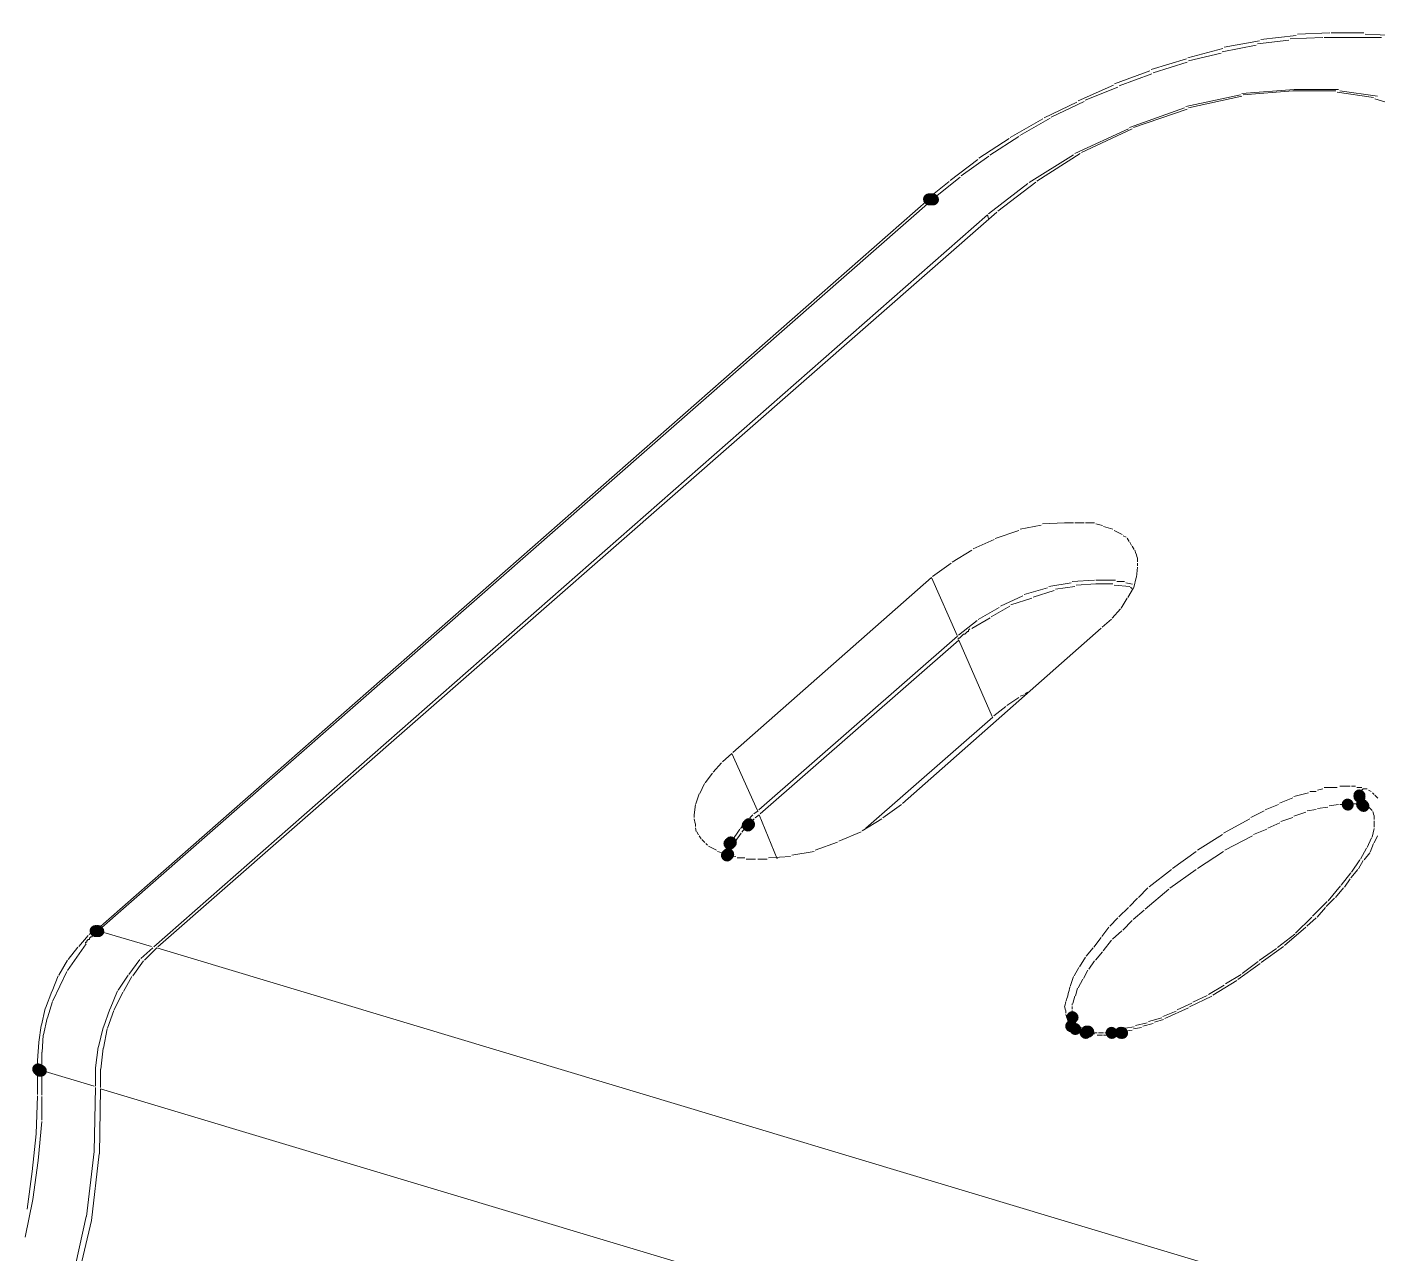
# Model space of a CAD drawing. Header units: millimetres. Extents: x 0 to 297, y 0 to 208.
# Drawn here: x 209.46 to 229.31, y 73.24 to 91.27 of the extents above; entities that cross this region are included whole.
import ezdxf

# ---------------------------------------------------------------- set-up
doc = ezdxf.new("R2010")
doc.units = ezdxf.units.MM

msp = doc.modelspace()

# ---------------------------------------------------------------- hatches: boundary and pattern name
h = msp.add_hatch(color=7)
h.dxf.hatch_style = 2
h.paths.add_polyline_path([(227.570242, 91.151197), (227.570242, 90.978689)])
h = msp.add_hatch(color=7)
h.dxf.hatch_style = 2
h.paths.add_polyline_path([(228.106817, 91.22775), (228.106817, 91.055242)])
h = msp.add_hatch(color=7)
h.dxf.hatch_style = 2
h.paths.add_polyline_path([(228.605292, 91.266203), (228.605292, 91.093694)])
h = msp.add_hatch(color=7)
h.dxf.hatch_style = 2
h.paths.add_polyline_path([(229.103414, 91.266203), (229.103414, 91.093694)])
h = msp.add_hatch(color=7)
h.dxf.hatch_style = 2
h.paths.add_polyline_path([(227.033667, 91.036192), (227.033667, 90.863683)])
h = msp.add_hatch(color=7)
h.dxf.hatch_style = 2
h.paths.add_polyline_path([(226.497092, 90.883086), (226.497092, 90.710578)])
h = msp.add_hatch(color=7)
h.dxf.hatch_style = 2
h.paths.add_polyline_path([(225.960517, 90.710578), (225.960517, 90.538069)])
h = msp.add_hatch(color=7)
h.dxf.hatch_style = 2
h.paths.add_polyline_path([(225.423942, 90.499617), (225.423942, 90.327108)])
h = msp.add_hatch(color=7)
h.dxf.hatch_style = 2
h.paths.add_polyline_path([(224.887014, 90.250556), (224.887014, 90.078047)])
h = msp.add_hatch(color=7)
h.dxf.hatch_style = 2
h.paths.add_polyline_path([(224.388892, 90.001142), (224.388892, 89.828633)])
h = msp.add_hatch(color=7)
h.dxf.hatch_style = 2
h.paths.add_polyline_path([(223.890417, 89.713981), (223.890417, 89.541472)])
h = msp.add_hatch(color=7)
h.dxf.hatch_style = 2
h.paths.add_polyline_path([(223.430747, 89.407064), (223.430747, 89.234556)])
h = msp.add_hatch(color=7)
h.dxf.hatch_style = 2
h.paths.add_polyline_path([(223.008825, 89.08145), (223.008825, 88.908942)])
h = msp.add_hatch(color=7)
edge = h.paths.add_edge_path(flags=0)
edge.add_spline(control_points=[(222.772777, 88.797248), (222.739232, 88.830793), (222.68434, 88.830793), (222.650795, 88.797248), (222.61725, 88.763703), (222.61725, 88.708811), (222.650795, 88.675266), (222.650795, 88.675266), (222.65644, 88.669622), (222.65644, 88.669622), (222.689985, 88.636077), (222.744876, 88.636077), (222.778421, 88.669622), (222.811966, 88.703167), (222.811966, 88.758058), (222.778421, 88.791603), (222.778421, 88.791603), (222.772777, 88.797248), (222.772777, 88.797248)], knot_values=[0, 0, 0, 0, 1, 1, 1, 2, 2, 2, 3, 3, 3, 4, 4, 4, 5, 5, 5, 6, 6, 6, 6], degree=3, periodic=1)
h = msp.add_hatch(color=7)
edge = h.paths.add_edge_path(flags=0)
edge.add_spline(control_points=[(222.79218, 88.797248), (222.758635, 88.830793), (222.703743, 88.830793), (222.670198, 88.797248), (222.636653, 88.763703), (222.636653, 88.708811), (222.670198, 88.675266), (222.670198, 88.675266), (222.675842, 88.669622), (222.675842, 88.669622), (222.709387, 88.636077), (222.764279, 88.636077), (222.797824, 88.669622), (222.831369, 88.703167), (222.831369, 88.758058), (222.797824, 88.791603), (222.797824, 88.791603), (222.79218, 88.797248), (222.79218, 88.797248)], knot_values=[0, 0, 0, 0, 1, 1, 1, 2, 2, 2, 3, 3, 3, 4, 4, 4, 5, 5, 5, 6, 6, 6, 6], degree=3, periodic=1)
h = msp.add_hatch(color=7)
edge = h.paths.add_edge_path(flags=0)
edge.add_spline(control_points=[(222.81123, 88.797248), (222.777685, 88.830793), (222.722793, 88.830793), (222.689248, 88.797248), (222.655703, 88.763703), (222.655703, 88.708811), (222.689248, 88.675266), (222.689248, 88.675266), (222.694892, 88.669622), (222.694892, 88.669622), (222.728437, 88.636077), (222.783329, 88.636077), (222.816874, 88.669622), (222.850419, 88.703167), (222.850419, 88.758058), (222.816874, 88.791603), (222.816874, 88.791603), (222.81123, 88.797248), (222.81123, 88.797248)], knot_values=[0, 0, 0, 0, 1, 1, 1, 2, 2, 2, 3, 3, 3, 4, 4, 4, 5, 5, 5, 6, 6, 6, 6], degree=3, periodic=1)
h = msp.add_hatch(color=7)
edge = h.paths.add_edge_path(flags=0)
edge.add_spline(control_points=[(222.83028, 88.797248), (222.796735, 88.830793), (222.741843, 88.830793), (222.708298, 88.797248), (222.674753, 88.763703), (222.674753, 88.708811), (222.708298, 88.675266), (222.708298, 88.675266), (222.713942, 88.669622), (222.713942, 88.669622), (222.747487, 88.636077), (222.802379, 88.636077), (222.835924, 88.669622), (222.869469, 88.703167), (222.869469, 88.758058), (222.835924, 88.791603), (222.835924, 88.791603), (222.83028, 88.797248), (222.83028, 88.797248)], knot_values=[0, 0, 0, 0, 1, 1, 1, 2, 2, 2, 3, 3, 3, 4, 4, 4, 5, 5, 5, 6, 6, 6, 6], degree=3, periodic=1)
h = msp.add_hatch(color=7)
edge = h.paths.add_edge_path(flags=0)
edge.add_spline(control_points=[(229.095379, 80.021366), (229.06077, 80.053812), (229.005907, 80.052042), (228.97346, 80.017433), (228.941014, 79.982824), (228.942784, 79.927961), (228.977393, 79.895515), (228.977393, 79.895515), (228.983038, 79.890223), (228.983038, 79.890223), (229.017647, 79.857777), (229.07251, 79.859547), (229.104956, 79.894156), (229.137402, 79.928765), (229.135632, 79.983628), (229.101023, 80.016074), (229.101023, 80.016074), (229.095379, 80.021366), (229.095379, 80.021366)], knot_values=[0, 0, 0, 0, 1, 1, 1, 2, 2, 2, 3, 3, 3, 4, 4, 4, 5, 5, 5, 6, 6, 6, 6], degree=3, periodic=1)
h = msp.add_hatch(color=7)
edge = h.paths.add_edge_path(flags=0)
edge.add_spline(control_points=[(229.097377, 80.038834), (229.063832, 80.072379), (229.00894, 80.072379), (228.975395, 80.038834), (228.94185, 80.005289), (228.94185, 79.950397), (228.975395, 79.916852), (228.975395, 79.916852), (228.98104, 79.911208), (228.98104, 79.911208), (229.014585, 79.877663), (229.069476, 79.877663), (229.103021, 79.911208), (229.136566, 79.944753), (229.136566, 79.999645), (229.103021, 80.03319), (229.103021, 80.03319), (229.097377, 80.038834), (229.097377, 80.038834)], knot_values=[0, 0, 0, 0, 1, 1, 1, 2, 2, 2, 3, 3, 3, 4, 4, 4, 5, 5, 5, 6, 6, 6, 6], degree=3, periodic=1)
h = msp.add_hatch(color=7)
edge = h.paths.add_edge_path(flags=0)
edge.add_spline(control_points=[(228.924869, 79.904778), (228.891324, 79.938323), (228.836432, 79.938323), (228.802887, 79.904778), (228.769342, 79.871233), (228.769342, 79.816342), (228.802887, 79.782797), (228.802887, 79.782797), (228.808531, 79.777152), (228.808531, 79.777152), (228.842076, 79.743607), (228.896968, 79.743607), (228.930513, 79.777152), (228.964058, 79.810697), (228.964058, 79.865589), (228.930513, 79.899134), (228.930513, 79.899134), (228.924869, 79.904778), (228.924869, 79.904778)], knot_values=[0, 0, 0, 0, 1, 1, 1, 2, 2, 2, 3, 3, 3, 4, 4, 4, 5, 5, 5, 6, 6, 6, 6], degree=3, periodic=1)
h = msp.add_hatch(color=7)
h.dxf.hatch_style = 2
h.paths.add_polyline_path([(228.911856, 79.939567), (228.911856, 79.767058)])
h = msp.add_hatch(color=7)
edge = h.paths.add_edge_path(flags=0)
edge.add_spline(control_points=[(229.13583, 79.904778), (229.102285, 79.938323), (229.047393, 79.938323), (229.013848, 79.904778), (228.980303, 79.871233), (228.980303, 79.816342), (229.013848, 79.782797), (229.013848, 79.782797), (229.019492, 79.777152), (229.019492, 79.777152), (229.053037, 79.743607), (229.107929, 79.743607), (229.141474, 79.777152), (229.175019, 79.810697), (229.175019, 79.865589), (229.141474, 79.899134), (229.141474, 79.899134), (229.13583, 79.904778), (229.13583, 79.904778)], knot_values=[0, 0, 0, 0, 1, 1, 1, 2, 2, 2, 3, 3, 3, 4, 4, 4, 5, 5, 5, 6, 6, 6, 6], degree=3, periodic=1)
h = msp.add_hatch(color=7)
edge = h.paths.add_edge_path(flags=0)
edge.add_spline(control_points=[(229.15488, 79.885376), (229.121335, 79.918921), (229.066443, 79.918921), (229.032898, 79.885376), (228.999353, 79.851831), (228.999353, 79.796939), (229.032898, 79.763394), (229.032898, 79.763394), (229.038542, 79.757749), (229.038542, 79.757749), (229.072087, 79.724204), (229.126979, 79.724204), (229.160524, 79.757749), (229.194069, 79.791294), (229.194069, 79.846186), (229.160524, 79.879731), (229.160524, 79.879731), (229.15488, 79.885376), (229.15488, 79.885376)], knot_values=[0, 0, 0, 0, 1, 1, 1, 2, 2, 2, 3, 3, 3, 4, 4, 4, 5, 5, 5, 6, 6, 6, 6], degree=3, periodic=1)
h = msp.add_hatch(color=7)
edge = h.paths.add_edge_path(flags=0)
edge.add_spline(control_points=[(229.15488, 79.885376), (229.121335, 79.918921), (229.066443, 79.918921), (229.032898, 79.885376), (228.999353, 79.851831), (228.999353, 79.796939), (229.032898, 79.763394), (229.032898, 79.763394), (229.038542, 79.757749), (229.038542, 79.757749), (229.072087, 79.724204), (229.126979, 79.724204), (229.160524, 79.757749), (229.194069, 79.791294), (229.194069, 79.846186), (229.160524, 79.879731), (229.160524, 79.879731), (229.15488, 79.885376), (229.15488, 79.885376)], knot_values=[0, 0, 0, 0, 1, 1, 1, 2, 2, 2, 3, 3, 3, 4, 4, 4, 5, 5, 5, 6, 6, 6, 6], degree=3, periodic=1)
h = msp.add_hatch(color=7)
h.dxf.hatch_style = 2
h.paths.add_polyline_path([(229.007811, 79.939567), (229.007811, 79.767058)])
h = msp.add_hatch(color=7)
h.dxf.hatch_style = 2
h.paths.add_polyline_path([(229.065314, 79.920164), (229.065314, 79.747656)])
h = msp.add_hatch(color=7)
h.dxf.hatch_style = 2
h.paths.add_polyline_path([(229.065314, 79.920164), (229.065314, 79.747656)])
h = msp.add_hatch(color=7)
h.dxf.hatch_style = 2
h.paths.add_polyline_path([(229.122817, 79.901114), (229.122817, 79.728606)])
h = msp.add_hatch(color=7)
h.dxf.hatch_style = 2
h.paths.add_polyline_path([(229.180319, 79.882064), (229.180319, 79.709556)])
h = msp.add_hatch(color=7)
h.dxf.hatch_style = 2
h.paths.add_polyline_path([(229.237822, 79.824561), (229.237822, 79.652053)])
h = msp.add_hatch(color=7)
edge = h.paths.add_edge_path(flags=0)
edge.add_spline(control_points=[(220.108952, 79.597862), (220.075407, 79.631407), (220.020515, 79.631407), (219.98697, 79.597862), (219.953425, 79.564317), (219.953425, 79.509425), (219.98697, 79.47588), (219.98697, 79.47588), (219.992615, 79.470236), (219.992615, 79.470236), (220.02616, 79.436691), (220.081051, 79.436691), (220.114596, 79.470236), (220.148141, 79.503781), (220.148141, 79.558672), (220.114596, 79.592217), (220.114596, 79.592217), (220.108952, 79.597862), (220.108952, 79.597862)], knot_values=[0, 0, 0, 0, 1, 1, 1, 2, 2, 2, 3, 3, 3, 4, 4, 4, 5, 5, 5, 6, 6, 6, 6], degree=3, periodic=1)
h = msp.add_hatch(color=7)
edge = h.paths.add_edge_path(flags=0)
edge.add_spline(control_points=[(220.128002, 79.617265), (220.094457, 79.65081), (220.039565, 79.65081), (220.00602, 79.617265), (219.972475, 79.58372), (219.972475, 79.528828), (220.00602, 79.495283), (220.00602, 79.495283), (220.011665, 79.489638), (220.011665, 79.489638), (220.04521, 79.456093), (220.100101, 79.456093), (220.133646, 79.489638), (220.167191, 79.523183), (220.167191, 79.578075), (220.133646, 79.61162), (220.133646, 79.61162), (220.128002, 79.617265), (220.128002, 79.617265)], knot_values=[0, 0, 0, 0, 1, 1, 1, 2, 2, 2, 3, 3, 3, 4, 4, 4, 5, 5, 5, 6, 6, 6, 6], degree=3, periodic=1)
h = msp.add_hatch(color=7)
h.dxf.hatch_style = 2
h.paths.add_polyline_path([(229.256872, 79.767058), (229.256872, 79.59455)])
h = msp.add_hatch(color=7)
h.dxf.hatch_style = 2
h.paths.add_polyline_path([(229.256872, 79.690153), (229.256872, 79.517644)])
h = msp.add_hatch(color=7)
h.dxf.hatch_style = 2
h.paths.add_polyline_path([(229.218419, 79.441092), (229.218419, 79.268583)])
h = msp.add_hatch(color=7)
h.dxf.hatch_style = 2
h.paths.add_polyline_path([(229.256872, 79.575147), (229.256872, 79.402639)])
h = msp.add_hatch(color=7)
edge = h.paths.add_edge_path(flags=0)
edge.add_spline(control_points=[(219.821438, 79.176292), (219.787893, 79.209837), (219.733001, 79.209837), (219.699456, 79.176292), (219.665911, 79.142747), (219.665911, 79.087856), (219.699456, 79.054311), (219.699456, 79.054311), (219.705101, 79.048666), (219.705101, 79.048666), (219.738646, 79.015121), (219.793538, 79.015121), (219.827083, 79.048666), (219.860628, 79.082211), (219.860628, 79.137103), (219.827083, 79.170648), (219.827083, 79.170648), (219.821438, 79.176292), (219.821438, 79.176292)], knot_values=[0, 0, 0, 0, 1, 1, 1, 2, 2, 2, 3, 3, 3, 4, 4, 4, 5, 5, 5, 6, 6, 6, 6], degree=3, periodic=1)
h = msp.add_hatch(color=7)
edge = h.paths.add_edge_path(flags=0)
edge.add_spline(control_points=[(219.840488, 79.329751), (219.806943, 79.363296), (219.752051, 79.363296), (219.718506, 79.329751), (219.684961, 79.296206), (219.684961, 79.241314), (219.718506, 79.207769), (219.718506, 79.207769), (219.724151, 79.202124), (219.724151, 79.202124), (219.757696, 79.168579), (219.812588, 79.168579), (219.846133, 79.202124), (219.879678, 79.235669), (219.879678, 79.290561), (219.846133, 79.324106), (219.846133, 79.324106), (219.840488, 79.329751), (219.840488, 79.329751)], knot_values=[0, 0, 0, 0, 1, 1, 1, 2, 2, 2, 3, 3, 3, 4, 4, 4, 5, 5, 5, 6, 6, 6, 6], degree=3, periodic=1)
h = msp.add_hatch(color=7)
edge = h.paths.add_edge_path(flags=0)
edge.add_spline(control_points=[(219.859891, 79.348801), (219.826346, 79.382346), (219.771454, 79.382346), (219.737909, 79.348801), (219.704364, 79.315256), (219.704364, 79.260364), (219.737909, 79.226819), (219.737909, 79.226819), (219.743554, 79.221174), (219.743554, 79.221174), (219.777099, 79.187629), (219.83199, 79.187629), (219.865535, 79.221174), (219.89908, 79.254719), (219.89908, 79.309611), (219.865535, 79.343156), (219.865535, 79.343156), (219.859891, 79.348801), (219.859891, 79.348801)], knot_values=[0, 0, 0, 0, 1, 1, 1, 2, 2, 2, 3, 3, 3, 4, 4, 4, 5, 5, 5, 6, 6, 6, 6], degree=3, periodic=1)
h = msp.add_hatch(color=7)
h.dxf.hatch_style = 2
h.paths.add_polyline_path([(229.141867, 79.287986), (229.141867, 79.115478)])
h = msp.add_hatch(color=7)
edge = h.paths.add_edge_path(flags=0)
edge.add_spline(control_points=[(219.802388, 79.157242), (219.768843, 79.190787), (219.713951, 79.190787), (219.680406, 79.157242), (219.646861, 79.123697), (219.646861, 79.068806), (219.680406, 79.035261), (219.680406, 79.035261), (219.686051, 79.029616), (219.686051, 79.029616), (219.719596, 78.996071), (219.774488, 78.996071), (219.808033, 79.029616), (219.841578, 79.063161), (219.841578, 79.118053), (219.808033, 79.151598), (219.808033, 79.151598), (219.802388, 79.157242), (219.802388, 79.157242)], knot_values=[0, 0, 0, 0, 1, 1, 1, 2, 2, 2, 3, 3, 3, 4, 4, 4, 5, 5, 5, 6, 6, 6, 6], degree=3, periodic=1)
h = msp.add_hatch(color=7)
h.dxf.hatch_style = 2
h.paths.add_polyline_path([(229.046264, 79.115478), (229.046264, 78.942969)])
h = msp.add_hatch(color=7)
h.dxf.hatch_style = 2
h.paths.add_polyline_path([(228.911856, 78.923567), (228.911856, 78.751058)])
h = msp.add_hatch(color=7)
h.dxf.hatch_style = 2
h.paths.add_polyline_path([(228.75875, 78.732008), (228.75875, 78.5595)])
h = msp.add_hatch(color=7)
h.dxf.hatch_style = 2
h.paths.add_polyline_path([(228.566839, 78.501997), (228.566839, 78.329489)])
h = msp.add_hatch(color=7)
h.dxf.hatch_style = 2
h.paths.add_polyline_path([(228.336828, 78.271986), (228.336828, 78.099478)])
h = msp.add_hatch(color=7)
edge = h.paths.add_edge_path(flags=0)
edge.add_spline(control_points=[(210.526096, 78.04564), (210.492551, 78.079185), (210.43766, 78.079185), (210.404115, 78.04564), (210.37057, 78.012095), (210.37057, 77.957203), (210.404115, 77.923658), (210.404115, 77.923658), (210.409759, 77.918013), (210.409759, 77.918013), (210.443304, 77.884468), (210.498196, 77.884468), (210.531741, 77.918013), (210.565286, 77.951558), (210.565286, 78.00645), (210.531741, 78.039995), (210.531741, 78.039995), (210.526096, 78.04564), (210.526096, 78.04564)], knot_values=[0, 0, 0, 0, 1, 1, 1, 2, 2, 2, 3, 3, 3, 4, 4, 4, 5, 5, 5, 6, 6, 6, 6], degree=3, periodic=1)
h = msp.add_hatch(color=7)
edge = h.paths.add_edge_path(flags=0)
edge.add_spline(control_points=[(210.547434, 78.043641), (210.514988, 78.078251), (210.460125, 78.08002), (210.425516, 78.047574), (210.390906, 78.015128), (210.389137, 77.960265), (210.421583, 77.925656), (210.421583, 77.925656), (210.426874, 77.920011), (210.426874, 77.920011), (210.45932, 77.885402), (210.514184, 77.883633), (210.548793, 77.916079), (210.583402, 77.948525), (210.585172, 78.003388), (210.552726, 78.037997), (210.552726, 78.037997), (210.547434, 78.043641), (210.547434, 78.043641)], knot_values=[0, 0, 0, 0, 1, 1, 1, 2, 2, 2, 3, 3, 3, 4, 4, 4, 5, 5, 5, 6, 6, 6, 6], degree=3, periodic=1)
h = msp.add_hatch(color=7)
edge = h.paths.add_edge_path(flags=0)
edge.add_spline(control_points=[(210.564549, 78.04564), (210.531004, 78.079185), (210.476112, 78.079185), (210.442567, 78.04564), (210.409022, 78.012095), (210.409022, 77.957203), (210.442567, 77.923658), (210.442567, 77.923658), (210.448212, 77.918013), (210.448212, 77.918013), (210.481757, 77.884468), (210.536649, 77.884468), (210.570194, 77.918013), (210.603739, 77.951558), (210.603739, 78.00645), (210.570194, 78.039995), (210.570194, 78.039995), (210.564549, 78.04564), (210.564549, 78.04564)], knot_values=[0, 0, 0, 0, 1, 1, 1, 2, 2, 2, 3, 3, 3, 4, 4, 4, 5, 5, 5, 6, 6, 6, 6], degree=3, periodic=1)
h = msp.add_hatch(color=7)
edge = h.paths.add_edge_path(flags=0)
edge.add_spline(control_points=[(210.564549, 78.04564), (210.531004, 78.079185), (210.476112, 78.079185), (210.442567, 78.04564), (210.409022, 78.012095), (210.409022, 77.957203), (210.442567, 77.923658), (210.442567, 77.923658), (210.448212, 77.918013), (210.448212, 77.918013), (210.481757, 77.884468), (210.536649, 77.884468), (210.570194, 77.918013), (210.603739, 77.951558), (210.603739, 78.00645), (210.570194, 78.039995), (210.570194, 78.039995), (210.564549, 78.04564), (210.564549, 78.04564)], knot_values=[0, 0, 0, 0, 1, 1, 1, 2, 2, 2, 3, 3, 3, 4, 4, 4, 5, 5, 5, 6, 6, 6, 6], degree=3, periodic=1)
h = msp.add_hatch(color=7)
h.dxf.hatch_style = 2
h.paths.add_polyline_path([(228.087767, 78.022925), (228.087767, 77.850417)])
h = msp.add_hatch(color=7)
h.dxf.hatch_style = 2
h.paths.add_polyline_path([(210.206519, 77.831367), (210.206519, 77.658858)])
h = msp.add_hatch(color=7)
h.dxf.hatch_style = 2
h.paths.add_polyline_path([(210.359625, 78.003875), (210.359625, 77.831367)])
h = msp.add_hatch(color=7)
h.dxf.hatch_style = 2
h.paths.add_polyline_path([(210.053061, 77.639456), (210.053061, 77.466947)])
h = msp.add_hatch(color=7)
h.dxf.hatch_style = 2
h.paths.add_polyline_path([(227.551192, 77.620406), (227.551192, 77.447897)])
h = msp.add_hatch(color=7)
h.dxf.hatch_style = 2
h.paths.add_polyline_path([(227.819656, 77.811964), (227.819656, 77.639456)])
h = msp.add_hatch(color=7)
h.dxf.hatch_style = 2
h.paths.add_polyline_path([(227.302131, 77.428847), (227.302131, 77.256339)])
h = msp.add_hatch(color=7)
h.dxf.hatch_style = 2
h.paths.add_polyline_path([(209.919006, 77.409444), (209.919006, 77.236936)])
h = msp.add_hatch(color=7)
h.dxf.hatch_style = 2
h.paths.add_polyline_path([(227.052717, 77.275389), (227.052717, 77.102881)])
h = msp.add_hatch(color=7)
h.dxf.hatch_style = 2
h.paths.add_polyline_path([(209.82305, 77.179786), (209.82305, 77.007278)])
h = msp.add_hatch(color=7)
h.dxf.hatch_style = 2
h.paths.add_polyline_path([(226.803656, 77.122283), (226.803656, 76.949775)])
h = msp.add_hatch(color=7)
h.dxf.hatch_style = 2
h.paths.add_polyline_path([(209.727447, 76.930372), (209.727447, 76.757864)])
h = msp.add_hatch(color=7)
h.dxf.hatch_style = 2
h.paths.add_polyline_path([(226.343633, 76.892272), (226.343633, 76.719764)])
h = msp.add_hatch(color=7)
h.dxf.hatch_style = 2
h.paths.add_polyline_path([(226.573644, 77.007278), (226.573644, 76.834769)])
h = msp.add_hatch(color=7)
h.dxf.hatch_style = 2
h.paths.add_polyline_path([(209.669944, 76.681311), (209.669944, 76.508803)])
h = msp.add_hatch(color=7)
edge = h.paths.add_edge_path(flags=0)
edge.add_spline(control_points=[(224.861927, 76.646523), (224.828382, 76.680068), (224.77349, 76.680068), (224.739945, 76.646523), (224.7064, 76.612978), (224.7064, 76.558086), (224.739945, 76.524541), (224.739945, 76.524541), (224.74559, 76.518897), (224.74559, 76.518897), (224.779135, 76.485352), (224.834026, 76.485352), (224.867571, 76.518897), (224.901116, 76.552442), (224.901116, 76.607333), (224.867571, 76.640878), (224.867571, 76.640878), (224.861927, 76.646523), (224.861927, 76.646523)], knot_values=[0, 0, 0, 0, 1, 1, 1, 2, 2, 2, 3, 3, 3, 4, 4, 4, 5, 5, 5, 6, 6, 6, 6], degree=3, periodic=1)
h = msp.add_hatch(color=7)
edge = h.paths.add_edge_path(flags=0)
edge.add_spline(control_points=[(224.880977, 76.780578), (224.847432, 76.814123), (224.79254, 76.814123), (224.758995, 76.780578), (224.72545, 76.747033), (224.72545, 76.692142), (224.758995, 76.658597), (224.758995, 76.658597), (224.76464, 76.652952), (224.76464, 76.652952), (224.798185, 76.619407), (224.853076, 76.619407), (224.886621, 76.652952), (224.920166, 76.686497), (224.920166, 76.741389), (224.886621, 76.774934), (224.886621, 76.774934), (224.880977, 76.780578), (224.880977, 76.780578)], knot_values=[0, 0, 0, 0, 1, 1, 1, 2, 2, 2, 3, 3, 3, 4, 4, 4, 5, 5, 5, 6, 6, 6, 6], degree=3, periodic=1)
h = msp.add_hatch(color=7)
edge = h.paths.add_edge_path(flags=0)
edge.add_spline(control_points=[(224.91943, 76.60807), (224.885885, 76.641615), (224.830993, 76.641615), (224.797448, 76.60807), (224.763903, 76.574525), (224.763903, 76.519633), (224.797448, 76.486088), (224.797448, 76.486088), (224.803092, 76.480444), (224.803092, 76.480444), (224.836637, 76.446899), (224.891529, 76.446899), (224.925074, 76.480444), (224.958619, 76.513989), (224.958619, 76.568881), (224.925074, 76.602426), (224.925074, 76.602426), (224.91943, 76.60807), (224.91943, 76.60807)], knot_values=[0, 0, 0, 0, 1, 1, 1, 2, 2, 2, 3, 3, 3, 4, 4, 4, 5, 5, 5, 6, 6, 6, 6], degree=3, periodic=1)
h = msp.add_hatch(color=7)
h.dxf.hatch_style = 2
h.paths.add_polyline_path([(225.730506, 76.662261), (225.730506, 76.489753)])
h = msp.add_hatch(color=7)
h.dxf.hatch_style = 2
h.paths.add_polyline_path([(225.922064, 76.719764), (225.922064, 76.547256)])
h = msp.add_hatch(color=7)
h.dxf.hatch_style = 2
h.paths.add_polyline_path([(226.133025, 76.796317), (226.133025, 76.623808)])
h = msp.add_hatch(color=7)
h.dxf.hatch_style = 2
h.paths.add_polyline_path([(209.631492, 76.43225), (209.631492, 76.259742)])
h = msp.add_hatch(color=7)
edge = h.paths.add_edge_path(flags=0)
edge.add_spline(control_points=[(225.072888, 76.550567), (225.039343, 76.584112), (224.984451, 76.584112), (224.950906, 76.550567), (224.917361, 76.517022), (224.917361, 76.462131), (224.950906, 76.428586), (224.950906, 76.428586), (224.956551, 76.422941), (224.956551, 76.422941), (224.990096, 76.389396), (225.044988, 76.389396), (225.078533, 76.422941), (225.112078, 76.456486), (225.112078, 76.511378), (225.078533, 76.544923), (225.078533, 76.544923), (225.072888, 76.550567), (225.072888, 76.550567)], knot_values=[0, 0, 0, 0, 1, 1, 1, 2, 2, 2, 3, 3, 3, 4, 4, 4, 5, 5, 5, 6, 6, 6, 6], degree=3, periodic=1)
h = msp.add_hatch(color=7)
edge = h.paths.add_edge_path(flags=0)
edge.add_spline(control_points=[(225.091938, 76.56997), (225.058393, 76.603515), (225.003501, 76.603515), (224.969956, 76.56997), (224.936411, 76.536425), (224.936411, 76.481533), (224.969956, 76.447988), (224.969956, 76.447988), (224.975601, 76.442344), (224.975601, 76.442344), (225.009146, 76.408799), (225.064038, 76.408799), (225.097583, 76.442344), (225.131128, 76.475889), (225.131128, 76.530781), (225.097583, 76.564326), (225.097583, 76.564326), (225.091938, 76.56997), (225.091938, 76.56997)], knot_values=[0, 0, 0, 0, 1, 1, 1, 2, 2, 2, 3, 3, 3, 4, 4, 4, 5, 5, 5, 6, 6, 6, 6], degree=3, periodic=1)
h = msp.add_hatch(color=7)
edge = h.paths.add_edge_path(flags=0)
edge.add_spline(control_points=[(225.110988, 76.56997), (225.077443, 76.603515), (225.022551, 76.603515), (224.989006, 76.56997), (224.955461, 76.536425), (224.955461, 76.481533), (224.989006, 76.447988), (224.989006, 76.447988), (224.994651, 76.442344), (224.994651, 76.442344), (225.028196, 76.408799), (225.083088, 76.408799), (225.116633, 76.442344), (225.150178, 76.475889), (225.150178, 76.530781), (225.116633, 76.564326), (225.116633, 76.564326), (225.110988, 76.56997), (225.110988, 76.56997)], knot_values=[0, 0, 0, 0, 1, 1, 1, 2, 2, 2, 3, 3, 3, 4, 4, 4, 5, 5, 5, 6, 6, 6, 6], degree=3, periodic=1)
h = msp.add_hatch(color=7)
edge = h.paths.add_edge_path(flags=0)
edge.add_spline(control_points=[(225.110988, 76.56997), (225.077443, 76.603515), (225.022551, 76.603515), (224.989006, 76.56997), (224.955461, 76.536425), (224.955461, 76.481533), (224.989006, 76.447988), (224.989006, 76.447988), (224.994651, 76.442344), (224.994651, 76.442344), (225.028196, 76.408799), (225.083088, 76.408799), (225.116633, 76.442344), (225.150178, 76.475889), (225.150178, 76.530781), (225.116633, 76.564326), (225.116633, 76.564326), (225.110988, 76.56997), (225.110988, 76.56997)], knot_values=[0, 0, 0, 0, 1, 1, 1, 2, 2, 2, 3, 3, 3, 4, 4, 4, 5, 5, 5, 6, 6, 6, 6], degree=3, periodic=1)
h = msp.add_hatch(color=7)
edge = h.paths.add_edge_path(flags=0)
edge.add_spline(control_points=[(225.456005, 76.550567), (225.42246, 76.584112), (225.367568, 76.584112), (225.334023, 76.550567), (225.300478, 76.517022), (225.300478, 76.462131), (225.334023, 76.428586), (225.334023, 76.428586), (225.339667, 76.422941), (225.339667, 76.422941), (225.373212, 76.389396), (225.428104, 76.389396), (225.461649, 76.422941), (225.495194, 76.456486), (225.495194, 76.511378), (225.461649, 76.544923), (225.461649, 76.544923), (225.456005, 76.550567), (225.456005, 76.550567)], knot_values=[0, 0, 0, 0, 1, 1, 1, 2, 2, 2, 3, 3, 3, 4, 4, 4, 5, 5, 5, 6, 6, 6, 6], degree=3, periodic=1)
h = msp.add_hatch(color=7)
h.dxf.hatch_style = 2
h.paths.add_polyline_path([(225.423942, 76.585356), (225.423942, 76.412847)])
h = msp.add_hatch(color=7)
edge = h.paths.add_edge_path(flags=0)
edge.add_spline(control_points=[(225.59006, 76.550567), (225.556515, 76.584112), (225.501624, 76.584112), (225.468079, 76.550567), (225.434534, 76.517022), (225.434534, 76.462131), (225.468079, 76.428586), (225.468079, 76.428586), (225.473723, 76.422941), (225.473723, 76.422941), (225.507268, 76.389396), (225.56216, 76.389396), (225.595705, 76.422941), (225.62925, 76.456486), (225.62925, 76.511378), (225.595705, 76.544923), (225.595705, 76.544923), (225.59006, 76.550567), (225.59006, 76.550567)], knot_values=[0, 0, 0, 0, 1, 1, 1, 2, 2, 2, 3, 3, 3, 4, 4, 4, 5, 5, 5, 6, 6, 6, 6], degree=3, periodic=1)
h = msp.add_hatch(color=7)
edge = h.paths.add_edge_path(flags=0)
edge.add_spline(control_points=[(225.609463, 76.550567), (225.575918, 76.584112), (225.521026, 76.584112), (225.487481, 76.550567), (225.453936, 76.517022), (225.453936, 76.462131), (225.487481, 76.428586), (225.487481, 76.428586), (225.493126, 76.422941), (225.493126, 76.422941), (225.526671, 76.389396), (225.581563, 76.389396), (225.615108, 76.422941), (225.648653, 76.456486), (225.648653, 76.511378), (225.615108, 76.544923), (225.615108, 76.544923), (225.609463, 76.550567), (225.609463, 76.550567)], knot_values=[0, 0, 0, 0, 1, 1, 1, 2, 2, 2, 3, 3, 3, 4, 4, 4, 5, 5, 5, 6, 6, 6, 6], degree=3, periodic=1)
h = msp.add_hatch(color=7)
h.dxf.hatch_style = 2
h.paths.add_polyline_path([(225.577047, 76.623808), (225.577047, 76.4513)])
h = msp.add_hatch(color=7)
edge = h.paths.add_edge_path(flags=0)
edge.add_spline(control_points=[(209.682958, 76.013992), (209.649413, 76.047537), (209.594521, 76.047537), (209.560976, 76.013992), (209.527431, 75.980447), (209.527431, 75.925556), (209.560976, 75.892011), (209.560976, 75.892011), (209.56662, 75.886366), (209.56662, 75.886366), (209.600165, 75.852821), (209.655057, 75.852821), (209.688602, 75.886366), (209.722147, 75.919911), (209.722147, 75.974803), (209.688602, 76.008348), (209.688602, 76.008348), (209.682958, 76.013992), (209.682958, 76.013992)], knot_values=[0, 0, 0, 0, 1, 1, 1, 2, 2, 2, 3, 3, 3, 4, 4, 4, 5, 5, 5, 6, 6, 6, 6], degree=3, periodic=1)
h = msp.add_hatch(color=7)
edge = h.paths.add_edge_path(flags=0)
edge.add_spline(control_points=[(209.682958, 76.013992), (209.649413, 76.047537), (209.594521, 76.047537), (209.560976, 76.013992), (209.527431, 75.980447), (209.527431, 75.925556), (209.560976, 75.892011), (209.560976, 75.892011), (209.56662, 75.886366), (209.56662, 75.886366), (209.600165, 75.852821), (209.655057, 75.852821), (209.688602, 75.886366), (209.722147, 75.919911), (209.722147, 75.974803), (209.688602, 76.008348), (209.688602, 76.008348), (209.682958, 76.013992), (209.682958, 76.013992)], knot_values=[0, 0, 0, 0, 1, 1, 1, 2, 2, 2, 3, 3, 3, 4, 4, 4, 5, 5, 5, 6, 6, 6, 6], degree=3, periodic=1)
h = msp.add_hatch(color=7)
edge = h.paths.add_edge_path(flags=0)
edge.add_spline(control_points=[(209.723345, 75.992944), (209.690899, 76.027553), (209.636036, 76.029323), (209.601427, 75.996877), (209.566818, 75.964431), (209.565048, 75.909568), (209.597494, 75.874959), (209.597494, 75.874959), (209.602785, 75.869314), (209.602785, 75.869314), (209.635232, 75.834705), (209.690095, 75.832935), (209.724704, 75.865381), (209.759313, 75.897827), (209.761083, 75.952691), (209.728637, 75.9873), (209.728637, 75.9873), (209.723345, 75.992944), (209.723345, 75.992944)], knot_values=[0, 0, 0, 0, 1, 1, 1, 2, 2, 2, 3, 3, 3, 4, 4, 4, 5, 5, 5, 6, 6, 6, 6], degree=3, periodic=1)
h = msp.add_hatch(color=7)
h.dxf.hatch_style = 2
h.paths.add_polyline_path([(209.612442, 76.163786), (209.612442, 75.991278)])
h = msp.add_hatch(color=7)
edge = h.paths.add_edge_path(flags=0)
edge.add_spline(control_points=[(209.702008, 75.994942), (209.668463, 76.028487), (209.613571, 76.028487), (209.580026, 75.994942), (209.546481, 75.961397), (209.546481, 75.906506), (209.580026, 75.872961), (209.580026, 75.872961), (209.58567, 75.867316), (209.58567, 75.867316), (209.619215, 75.833771), (209.674107, 75.833771), (209.707652, 75.867316), (209.741197, 75.900861), (209.741197, 75.955753), (209.707652, 75.989298), (209.707652, 75.989298), (209.702008, 75.994942), (209.702008, 75.994942)], knot_values=[0, 0, 0, 0, 1, 1, 1, 2, 2, 2, 3, 3, 3, 4, 4, 4, 5, 5, 5, 6, 6, 6, 6], degree=3, periodic=1)
h = msp.add_hatch(color=7)
h.dxf.hatch_style = 2
h.paths.add_polyline_path([(209.612442, 75.646261), (209.612442, 75.473753)])
h = msp.add_hatch(color=7)
h.dxf.hatch_style = 2
h.paths.add_polyline_path([(209.593039, 75.090636), (209.593039, 74.918128)])
h = msp.add_hatch(color=7)
h.dxf.hatch_style = 2
h.paths.add_polyline_path([(209.535536, 74.534658), (209.535536, 74.36215)])

# ---------------------------------------------------------------- linework, layer by layer
at = {"color": 7, "lineweight": 15}
for points in [[(228.106817, 91.141496), (227.589292, 91.083993)], [(228.605292, 91.179949), (228.126219, 91.160899)], [(229.103414, 91.179949), (228.624342, 91.179949)], [(229.563436, 91.141496), (229.122817, 91.160899)], [(227.033667, 90.949938), (226.515436, 90.815176)], [(227.522264, 90.997915), (227.023789, 90.901607)], [(227.570242, 91.064943), (227.052364, 90.968635)], [(228.001689, 91.074468), (227.541314, 91.016965)], [(228.499811, 91.112921), (228.020739, 91.093518)], [(228.940783, 91.112921), (228.519214, 91.112921)], [(228.940783, 91.112921), (229.362353, 91.112921)], [(226.497092, 90.796832), (225.978861, 90.642315)], [(226.506617, 90.748854), (226.007436, 90.594338)], [(227.005092, 90.88291), (226.525314, 90.767199)], [(225.960517, 90.624324), (225.441581, 90.431354)], [(225.989092, 90.576346), (225.508608, 90.402426)], [(225.423942, 90.413363), (224.904653, 90.181588)], [(225.490969, 90.384435), (225.010133, 90.191465)], [(228.078242, 90.346335), (227.311656, 90.288832)], [(228.059192, 90.327285), (227.330706, 90.269429)], [(228.059192, 90.327285), (228.691369, 90.326932)], [(228.078242, 90.346335), (228.729822, 90.346335)], [(228.748872, 90.327285), (229.305203, 90.250026)], [(224.887014, 90.164301), (224.406178, 89.932174)], [(224.992494, 90.173826), (224.511306, 89.941699)], [(227.292606, 90.269782), (226.486861, 90.096568)], [(227.311656, 90.250379), (226.525314, 90.077518)], [(228.710772, 90.307882), (229.2477, 90.230976)], [(229.266397, 90.212279), (243.90985, 85.803263)], [(226.468164, 90.077871), (225.662067, 89.789299)], [(226.506617, 90.058821), (225.719922, 89.789299)], [(224.388892, 89.914888), (223.90735, 89.644307)], [(224.494372, 89.924765), (224.050931, 89.672882)], [(225.644075, 89.771307), (224.856675, 89.405476)], [(225.701578, 89.771307), (224.952278, 89.424526)], [(223.890417, 89.627726), (223.446622, 89.337038)], [(224.03435, 89.656301), (223.609606, 89.385015)], [(223.593378, 89.368788), (223.187331, 89.077746)], [(224.839389, 89.387838), (224.184633, 88.982496)], [(224.934992, 89.40724), (224.299639, 89.001546)], [(223.430747, 89.32081), (223.023994, 89.010365)], [(223.008825, 88.995196), (222.717078, 88.760951)], [(223.171808, 89.062224), (222.784458, 88.751426)], [(224.168406, 88.966268), (223.589497, 88.521415)], [(224.283411, 88.985671), (223.723553, 88.559868)], [(222.711786, 88.736257), (210.460519, 77.97971)], [(222.769289, 88.736257), (210.518022, 77.999113)], [(223.708383, 88.544699), (211.380211, 77.749699)], [(223.574328, 88.506246), (211.322708, 77.749699)], [(223.574328, 88.506246), (223.587381, 88.455093)], [(224.704981, 83.983282), (224.379367, 83.964232)], [(224.704981, 83.983282), (224.839389, 83.983282)], [(224.858439, 83.983282), (224.992494, 83.983282)], [(225.011897, 83.983282), (225.145953, 83.983282)], [(224.03435, 83.868276), (223.688275, 83.752213)], [(224.360317, 83.945182), (224.053047, 83.886974)], [(225.165003, 83.964232), (225.262017, 83.944124)], [(225.280008, 83.925779), (225.415475, 83.886268)], [(225.433467, 83.868276), (225.550942, 83.808304)], [(225.567522, 83.791724), (225.60915, 83.769146)], [(223.344317, 83.580763), (223.053981, 83.405432)], [(223.670283, 83.734221), (223.361603, 83.598049)], [(225.625025, 83.753271), (225.652894, 83.706351)], [(225.663478, 83.695768), (225.690994, 83.648849)], [(225.701578, 83.638265), (225.729447, 83.591346)], [(225.740031, 83.580763), (225.753083, 83.52961)], [(223.037753, 83.389204), (222.765761, 83.193765)], [(225.759081, 83.52326), (225.772133, 83.472107)], [(225.778483, 83.465757), (225.778483, 83.408254)], [(225.778483, 83.389204), (225.778483, 83.350751)], [(222.750239, 83.178243), (219.832414, 80.605435)], [(222.750239, 83.178243), (223.125594, 82.323815)], [(225.759081, 83.178243), (225.725567, 83.029724)], [(225.778483, 83.331701), (225.76155, 83.180713)], [(224.455919, 83.025138), (224.110197, 82.928476)], [(224.551875, 82.986685), (224.2439, 82.889671)], [(224.800936, 83.10169), (224.474617, 83.043835)], [(224.858439, 83.044188), (224.570572, 83.005735)], [(225.145953, 83.140143), (224.819986, 83.12074)], [(225.165003, 83.08264), (224.877489, 83.063238)], [(225.299411, 83.140143), (225.165003, 83.140143)], [(225.165003, 83.08264), (225.414417, 83.08264)], [(225.299411, 83.140143), (225.452517, 83.13979)], [(225.433467, 83.063238), (225.663478, 83.044188)], [(225.471567, 83.12074), (225.586925, 83.12074)], [(225.605975, 83.10169), (225.702636, 83.081582)], [(225.720981, 83.025138), (225.635256, 82.88191)], [(225.692053, 83.015613), (225.673003, 83.034663)], [(224.091853, 82.910132), (223.764122, 82.75491)], [(224.225908, 82.871679), (223.918286, 82.774665)], [(225.625025, 82.871679), (225.5393, 82.728451)], [(223.612781, 82.584165), (223.341494, 82.428238)], [(223.746836, 82.737624), (223.43745, 82.562293)], [(223.900294, 82.756674), (223.629008, 82.600746)], [(225.529069, 82.718574), (225.407714, 82.577815)], [(225.241908, 82.43106), (222.323731, 79.857899)], [(223.420869, 82.546065), (223.148525, 82.330871)], [(223.315742, 82.421535), (223.296339, 82.402132), (223.296339, 82.383082), (223.277289, 82.383082), (223.258239, 82.364032), (223.238836, 82.344629), (223.219786, 82.344629), (223.200736, 82.325579), (223.181333, 82.306529), (223.162283, 82.287126)], [(225.395014, 82.565115), (225.256019, 82.445524)], [(223.133708, 82.316054), (220.215531, 79.762296)], [(223.152758, 82.258551), (220.234933, 79.704793)], [(223.162283, 82.287126), (223.143233, 82.287126), (223.143233, 82.268076)], [(223.152758, 82.258551), (223.643119, 81.135307)], [(224.03435, 81.41506), (223.858314, 81.296879)], [(224.110903, 81.453513), (224.051636, 81.432346)], [(224.168406, 81.491965), (224.126778, 81.469388)], [(223.842792, 81.281004), (223.66605, 81.142715)], [(223.650881, 81.127546), (221.787156, 79.493832)], [(219.664492, 80.456915), (219.543136, 80.316157)], [(219.81795, 80.590971), (219.678956, 80.471379)], [(219.81795, 80.590971), (220.193306, 79.755593)], [(219.530436, 80.303457), (219.427072, 80.16164)], [(219.415431, 80.150351), (219.347344, 80.00536)], [(228.289203, 80.015943), (228.077183, 79.957735)], [(228.404208, 80.035346), (228.3079, 80.034993)], [(228.499811, 80.073446), (228.421847, 80.052985)], [(228.614817, 80.092849), (228.518861, 80.092496)], [(228.614817, 80.092849), (228.710772, 80.092849)], [(228.825778, 80.111899), (228.748519, 80.111546)], [(228.825778, 80.111899), (228.902331, 80.111899)], [(228.921381, 80.111899), (228.979589, 80.111193)], [(228.998286, 80.092849), (229.075192, 80.092496)], [(229.055789, 80.035346), (229.045206, 80.00536)], [(229.093889, 80.073446), (229.069194, 80.048751)], [(229.093889, 80.073446), (229.152097, 80.073093)], [(229.170794, 80.054396), (229.212069, 80.032171)], [(229.228297, 80.015943), (229.252992, 79.991249)], [(219.281375, 79.843788), (219.264442, 79.692799)], [(219.338878, 79.996893), (219.288078, 79.85049)], [(222.309267, 79.843788), (222.037275, 79.648349)], [(227.848231, 79.843788), (227.654908, 79.765118)], [(228.059192, 79.93939), (227.865869, 79.861074)], [(228.576364, 79.805335), (228.422906, 79.785579)], [(228.729822, 79.843788), (228.595061, 79.824032)], [(228.863878, 79.843788), (228.748872, 79.843788)], [(228.854353, 79.853313), (228.892806, 79.853313)], [(228.911856, 79.853313), (228.988761, 79.853313)], [(229.007811, 79.853313), (229.046969, 79.852254)], [(229.036386, 79.95844), (229.036386, 79.93939)], [(229.036386, 79.92034), (229.049439, 79.868835)], [(229.084364, 79.83391), (229.105531, 79.832146)], [(229.122817, 79.81486), (229.161975, 79.813801)], [(229.266397, 79.977843), (229.310494, 79.933746)], [(219.261972, 79.690329), (219.261972, 79.651876)], [(219.261972, 79.632826), (219.276789, 79.56086)], [(220.067011, 79.632826), (219.945656, 79.492068)], [(220.124514, 79.690329), (220.080769, 79.646232)], [(220.143564, 79.632826), (220.099819, 79.588729)], [(220.201419, 79.747832), (220.140036, 79.705499)], [(220.220469, 79.690329), (220.159086, 79.647996)], [(220.220469, 79.690329), (220.481525, 79.045804)], [(222.022106, 79.632826), (221.731417, 79.457496)], [(227.426661, 79.632826), (227.040722, 79.419396)], [(227.637269, 79.747832), (227.443594, 79.64976)], [(228.059192, 79.651876), (227.885272, 79.592963)], [(228.25075, 79.728782), (228.076831, 79.669868)], [(228.404208, 79.766882), (228.269447, 79.747126)], [(229.180319, 79.79581), (229.224064, 79.751713)], [(229.237822, 79.738307), (229.250875, 79.686801)], [(229.256872, 79.680804), (229.256872, 79.623301)], [(229.256872, 79.603899), (229.256872, 79.508296)], [(219.281375, 79.556274), (219.281375, 79.517821)], [(219.281375, 79.498771), (219.294428, 79.447265)], [(219.300425, 79.441268), (219.328294, 79.394349)], [(219.932956, 79.479368), (219.809836, 79.298746)], [(219.952006, 79.421865), (219.867339, 79.299099)], [(220.047961, 79.536871), (219.964353, 79.434213)], [(221.715189, 79.441268), (221.387811, 79.305449)], [(227.675722, 79.479368), (227.4824, 79.401051)], [(227.867281, 79.575324), (227.693008, 79.496654)], [(229.256872, 79.488893), (229.223711, 79.360129)], [(219.338878, 79.383765), (219.366394, 79.336846)], [(219.376978, 79.326263), (219.421075, 79.282165)], [(219.434481, 79.26876), (219.459528, 79.243713)], [(219.472933, 79.230307), (219.590408, 79.170335)], [(219.760447, 79.249357), (219.745983, 79.17739)], [(219.81795, 79.211257), (219.793256, 79.18621)], [(219.837, 79.249357), (219.826417, 79.219724)], [(219.856403, 79.28781), (219.845819, 79.258176)], [(221.370172, 79.28781), (221.043147, 79.171393)], [(227.024142, 79.402815), (226.6569, 79.169629)], [(227.465114, 79.383765), (227.060125, 79.170335)], [(229.218419, 79.354838), (229.150333, 79.210199)], [(229.247347, 79.26876), (229.197253, 79.142113)], [(229.30485, 79.383765), (229.255814, 79.277226)], [(219.606989, 79.153754), (219.742456, 79.114243)], [(219.741397, 79.172804), (219.713528, 79.125885)], [(219.760447, 79.096251), (219.876158, 79.076143)], [(219.779497, 79.172804), (219.768914, 79.143171)], [(219.894503, 79.057799), (220.009861, 79.057799)], [(220.028911, 79.038749), (220.162967, 79.038396)], [(220.335475, 79.038749), (220.201067, 79.038396)], [(220.680492, 79.076849), (220.354525, 79.057799)], [(221.025508, 79.153754), (220.699189, 79.095546)], [(226.640672, 79.153754), (226.292128, 78.900813)], [(227.043192, 79.153754), (226.6569, 78.901165)], [(229.046264, 79.029224), (228.922792, 78.848249)], [(229.093889, 79.019346), (229.026861, 78.894815)], [(229.141867, 79.201732), (229.055436, 79.038396)], [(229.189844, 79.134351), (229.106236, 79.031693)], [(226.276606, 78.88529), (225.946758, 78.631996)], [(226.640672, 78.88529), (226.254028, 78.613299)], [(228.911856, 78.837313), (228.770744, 78.657749)], [(229.017336, 78.88529), (228.914678, 78.763582)], [(225.931589, 78.617179), (225.791889, 78.477126)], [(228.75875, 78.645754), (228.579186, 78.42809)], [(228.806375, 78.617179), (228.685019, 78.476421)], [(228.902331, 78.751235), (228.817664, 78.628115)], [(225.778483, 78.463721), (225.657833, 78.343071)], [(226.238506, 78.597776), (225.888903, 78.306029)], [(228.566839, 78.415743), (228.350586, 78.19949)], [(228.672319, 78.463721), (228.551669, 78.343071)], [(225.644075, 78.329665), (225.504375, 78.189613)], [(225.874086, 78.291213), (225.716042, 78.152218)], [(228.538264, 78.329665), (228.416556, 78.188907)], [(225.356914, 78.042151), (225.253197, 77.900335)], [(225.490969, 78.176207), (225.370319, 78.055557)], [(225.701578, 78.137754), (225.561878, 77.998054)], [(228.25075, 78.042151), (227.939247, 77.769101)], [(228.336828, 78.185732), (228.101525, 77.950076)], [(228.404208, 78.176207), (228.265214, 78.056615)], [(210.359625, 77.917621), (210.219219, 77.757813)], [(210.455581, 77.955721), (210.455581, 77.936671), (210.436531, 77.936671), (210.417128, 77.917621), (210.417128, 77.898218), (210.398078, 77.898218), (210.379028, 77.879168), (210.379028, 77.860118), (210.359625, 77.860118), (210.340575, 77.840715), (210.340575, 77.821665), (210.321525, 77.821665), (210.321525, 77.802615)], [(210.436531, 77.975124), (210.375147, 77.93279)], [(210.494033, 77.994174), (210.494033, 77.975124), (210.474631, 77.975124), (210.474631, 77.955721), (210.455581, 77.955721)], [(210.503558, 77.984649), (211.290253, 77.753579)], [(225.241908, 77.888693), (225.138192, 77.746876)], [(225.395014, 77.85024), (225.2726, 77.689726)], [(225.548472, 77.984649), (225.409478, 77.864704)], [(228.087767, 77.936671), (227.834472, 77.740879)], [(210.33105, 77.792738), (210.054825, 77.401507)], [(210.206519, 77.745113), (210.065056, 77.565196)], [(211.308597, 77.735235), (211.13115, 77.57719)], [(211.3661, 77.735235), (211.187947, 77.557435)], [(211.3661, 77.735235), (249.716925, 66.196932)], [(225.126903, 77.735235), (225.024244, 77.613879)], [(225.260958, 77.678085), (225.1583, 77.556376)], [(227.819656, 77.72571), (227.566714, 77.549674)], [(227.924783, 77.754638), (227.595642, 77.521099)], [(210.053061, 77.553201), (209.928531, 77.333068)], [(211.116686, 77.563079), (210.955819, 77.344357)], [(211.174189, 77.543676), (211.013322, 77.325307)], [(224.915942, 77.448074), (224.848914, 77.32319)], [(225.011897, 77.601179), (224.926172, 77.457951)], [(225.145953, 77.543676), (225.061286, 77.420557)], [(227.579767, 77.505576), (227.250625, 77.271685)], [(227.551192, 77.534151), (227.3173, 77.357763)], [(209.919006, 77.32319), (209.830458, 77.100588)], [(210.043536, 77.390571), (209.841042, 76.958065)], [(210.944178, 77.333068), (210.801656, 77.11364)], [(211.001681, 77.313665), (210.87715, 77.093532)], [(224.839389, 77.313665), (224.788589, 77.167263)], [(224.973444, 77.275565), (224.906417, 77.150682)], [(225.049997, 77.409621), (224.982969, 77.28509)], [(227.235103, 77.256163), (226.886911, 77.042379)], [(227.302131, 77.342593), (227.069297, 77.205363)], [(209.82305, 77.093532), (209.73415, 76.851174)], [(210.791072, 77.103057), (210.683475, 76.842354)], [(210.867625, 77.083654), (210.742036, 76.82401)], [(224.762483, 77.083654), (224.748019, 77.011688)], [(224.781886, 77.16056), (224.767069, 77.088593)], [(224.858439, 77.026151), (224.826336, 76.917496)], [(224.896892, 77.141157), (224.864436, 77.032501)], [(226.870683, 77.026151), (226.542953, 76.870929)], [(226.803656, 77.036029), (226.590931, 76.937957)], [(227.052717, 77.189135), (226.819883, 77.052257)], [(209.727447, 76.844118), (209.674178, 76.59929)], [(209.832575, 76.949599), (209.761667, 76.706182)], [(210.676067, 76.834593), (210.586461, 76.572832)], [(224.704981, 76.873046), (224.718386, 76.82154)], [(224.724383, 76.949599), (224.709919, 76.877632)], [(224.743433, 77.007101), (224.730381, 76.955596)], [(224.819986, 76.911146), (224.819986, 76.892096)], [(224.819986, 76.873046), (224.819986, 76.834593)], [(226.525667, 76.853643), (226.178886, 76.698774)], [(226.573644, 76.921024), (226.360919, 76.822951)], [(209.756022, 76.700538), (209.702753, 76.45571)], [(210.733569, 76.815543), (210.643964, 76.553429)], [(224.724383, 76.815543), (224.724383, 76.77709)], [(224.724383, 76.75804), (224.737436, 76.706535)], [(224.743433, 76.700538), (224.756486, 76.649032)], [(224.762483, 76.643035), (224.773067, 76.613049)], [(224.819986, 76.815543), (224.819986, 76.79614)], [(224.819986, 76.77709), (224.819986, 76.738638)], [(224.839389, 76.700538), (224.849972, 76.670551)], [(224.858439, 76.662085), (224.869022, 76.632451)], [(225.922064, 76.63351), (225.74885, 76.594351)], [(226.133025, 76.710063), (225.940056, 76.651501)], [(226.1616, 76.681488), (226.026486, 76.641624)], [(226.343633, 76.806018), (226.150311, 76.727349)], [(209.669944, 76.595057), (209.634314, 76.348818)], [(209.698519, 76.451476), (209.680881, 76.203474)], [(210.580111, 76.566482), (210.508497, 76.283907)], [(210.637614, 76.547079), (210.583992, 76.263446)], [(224.800936, 76.585532), (224.822103, 76.583415)], [(224.858439, 76.547079), (224.900067, 76.524854)], [(224.877489, 76.623985), (224.888072, 76.593999)], [(224.896892, 76.585532), (224.956158, 76.564365)], [(224.915942, 76.508979), (224.97415, 76.508274)], [(224.973444, 76.547079), (225.033064, 76.525913)], [(224.992494, 76.489576), (225.050703, 76.489224)], [(225.049997, 76.508979), (225.108206, 76.508274)], [(225.0694, 76.470526), (225.146306, 76.470174)], [(225.126903, 76.489576), (225.184406, 76.489576)], [(225.260958, 76.451476), (225.184406, 76.451476)], [(225.203456, 76.489576), (225.280008, 76.489576)], [(225.375964, 76.451476), (225.280008, 76.451476)], [(225.299411, 76.489576), (225.375964, 76.489576)], [(225.433467, 76.470526), (225.393956, 76.469468)], [(225.423942, 76.499101), (225.404539, 76.499101)], [(225.577047, 76.537554), (225.442286, 76.517799)], [(225.510019, 76.470526), (225.452517, 76.470526)], [(225.701578, 76.528029), (225.566817, 76.508274)], [(225.730506, 76.576007), (225.595744, 76.556251)], [(225.835986, 76.566482), (225.720275, 76.546374)], [(226.008494, 76.623985), (225.853978, 76.584474)], [(209.631492, 76.345996), (209.613853, 76.078943)], [(210.503558, 76.278968), (210.467575, 75.974521)], [(210.580111, 76.259565), (210.544128, 75.955471)], [(209.612442, 76.077532), (209.612442, 75.981929)], [(209.679469, 76.202063), (209.679469, 75.972051)], [(209.612442, 75.962526), (209.612442, 75.57941)], [(209.669944, 75.962526), (209.669944, 75.943476)], [(209.679469, 75.933951), (210.446761, 75.702882)], [(209.679469, 75.933951), (209.679469, 75.569885)], [(210.465106, 75.972051), (210.465106, 75.70394)], [(210.542011, 75.953001), (210.542011, 75.684538)], [(210.465106, 75.684538), (210.446408, 74.746149)], [(210.542011, 75.665488), (210.522961, 74.707696)], [(210.542011, 75.665488), (248.758428, 64.184688)], [(209.612442, 75.560007), (209.593744, 75.005088)], [(209.679469, 75.550482), (209.679469, 75.205465)], [(209.679469, 75.186415), (209.623731, 74.613504)], [(209.593039, 75.004382), (209.537653, 74.450521)], [(210.446056, 74.745443), (210.333167, 73.789768)], [(210.522608, 74.707343), (210.410072, 73.731913)], [(209.535536, 74.448404), (209.461453, 73.895249)], [(209.621967, 74.611388), (209.547883, 74.039182)], [(209.545414, 74.03636), (209.434289, 73.484615)], [(210.33105, 73.787299), (210.124322, 72.852438)], [(210.407603, 73.729796), (210.182178, 72.775885)]]:
    msp.add_lwpolyline(points, dxfattribs=at)

doc.saveas('drawing.dxf')
